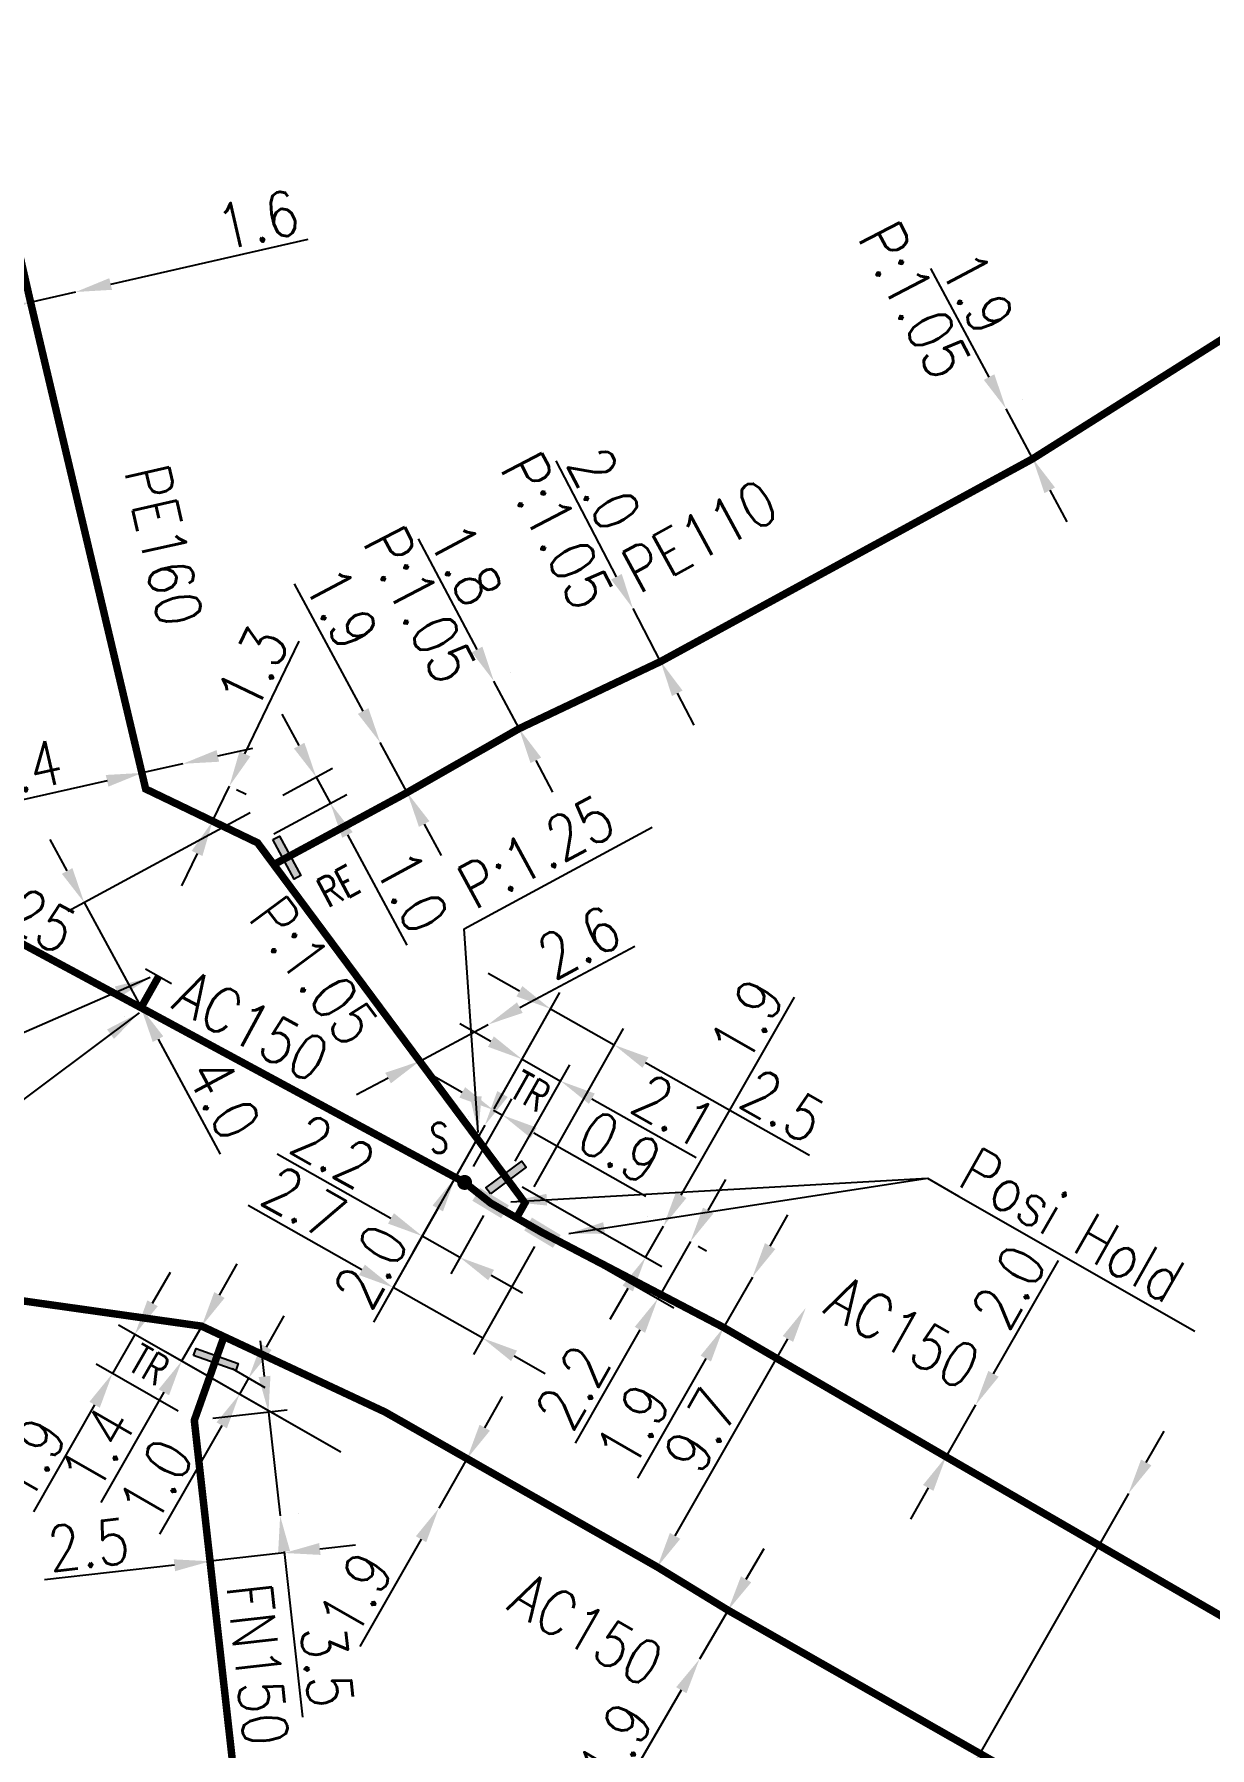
# Model space of a CAD drawing. Header units: millimetres. Extents: x 155997 to 157006, y 121209 to 122008.
# Drawn here: x 156439.3 to 156478.6, y 121737 to 121794.3 of the extents above; entities that cross this region are included whole.
import ezdxf
from ezdxf.enums import TextEntityAlignment as Align

# ---------------------------------------------------------------- set-up
doc = ezdxf.new("R2010")
doc.units = ezdxf.units.MM
for name, pattern in [('L_25_AP', [2000, 1000, 1000]), ('L_25_FN', [2000, 1000, 1000]), ('L_25_PE', [2000, 1000, 1000])]:
    doc.linetypes.add(name, pattern=pattern)
doc.layers.get('0').update_dxf_attribs({"linetype": 'CONTINUOUS'})
for name, color, linetype in [('L_150', 1, 'CONTINUOUS'), ('L_300', 7, 'CONTINUOUS'), ('L_340', 7, 'CONTINUOUS')]:
    doc.layers.add(name, color=color, linetype=linetype)
doc.styles.add('G_ROMANS', font='ROMANS.SHX', dxfattribs={"width": 0.75})
doc.styles.get("Standard").update_dxf_attribs({"font": 'romans.shx', "width": 0.85})
doc.dimstyles.get("Standard").update_dxf_attribs({"dimtxt": 1.5, "dimasz": 1.2, "dimexe": 0.625, "dimexo": 0.625, "dimgap": 0.25, "dimtad": 1, "dimdec": 1, "dimzin": 0, "dimdsep": 46, "dimtxsty": 'Standard', "dimcen": -0.5, "dimadec": 0, "dimazin": 0, "dimtfac": 1, "dimtdec": 1, "dimtmove": 0, "dimatfit": 3, "dimfxl": 0, "dimtolj": 1, "dimtzin": 0, "dimarcsym": 0})

# ---------------------------------------------------------------- blocks, each defined once
blk = doc.blocks.new('L_340_20')
at = {"linetype": 'Continuous'}
blk.add_hatch(color=0, dxfattribs=at).paths.add_polyline_path([(0.125, 0.75), (-0.125, 0.75), (-0.125, -0.75), (0.125, -0.75)])
at = {"color": 0, "linetype": 'Continuous'}
blk.add_lwpolyline([(-0.125, 0.75), (0.125, 0.75), (0.125, -0.75), (-0.125, -0.75)], close=True, dxfattribs=at)
at = {"color": 0, "linetype": 'Continuous', "width": 0.75}
for tag, height, flags, p in [('RE', 1, 8, (0, 1.867)), ('DEF_LEG', 1.2, 3, (0, -5)), ('DEF_COUP', 1.2, 3, (0, -7.5)), ('DEF_TYPE', 1.2, 3, (0, -10))]:
    blk.add_attdef(tag, text='', height=height, dxfattribs=dict(at, flags=flags)).set_placement(p, align=Align.MIDDLE)
blk = doc.blocks.new('L_340_07')
at = {"color": 0, "linetype": 'Continuous', "const_width": 0.25, "flags": 128}
blk.add_lwpolyline([(0, 0), (0.35, 0)], dxfattribs=at)
at = {"color": 0, "linetype": 'Continuous', "flags": 128}
blk.add_lwpolyline([(0.35, -0.5), (0.35, 0.5)], dxfattribs=at)
at = {"color": 0, "linetype": 'Continuous', "width": 0.75, "flags": 3}
for tag, p in [('DEF_LEG', (0.723, -3.465)), ('DEF_COUP', (0.723, -5.965)), ('DEF_TYPE', (0.723, -8.465))]:
    blk.add_attdef(tag, text='', height=1.2, dxfattribs=at).set_placement(p, align=Align.MIDDLE)
blk = doc.blocks.new('L_300_11')
at = {"color": 0, "linetype": 'Continuous', "const_width": 0.248, "flags": 128}
blk.add_lwpolyline([(-0.126, 0, 1), (0.126, 0, 1)], format="xyb", close=True, dxfattribs=at)
at = {"linetype": 'Continuous', "style": 'G_ROMANS', "width": 0.75}
blk.add_attdef('S', text='', height=1, dxfattribs=at).set_placement((0, 1.35), align=Align.MIDDLE_CENTER)
at = {"color": 0, "linetype": 'Continuous', "width": 0.75, "flags": 3}
for tag, p in [('DEF_LEG', (0, -5)), ('DEF_COUP', (0, -7.5)), ('DEF_TYPE', (0, -10))]:
    blk.add_attdef(tag, text='', height=1.2, dxfattribs=at).set_placement(p, align=Align.MIDDLE)
blk = doc.blocks.new('L_340_19')
at = {"linetype": 'Continuous'}
blk.add_hatch(color=0, dxfattribs=at).paths.add_polyline_path([(0.125, 0.75), (-0.125, 0.75), (-0.125, -0.75), (0.125, -0.75)])
at = {"color": 0, "linetype": 'Continuous'}
blk.add_lwpolyline([(-0.125, 0.75), (0.125, 0.75), (0.125, -0.75), (-0.125, -0.75)], close=True, dxfattribs=at)
at = {"color": 0, "linetype": 'Continuous', "width": 0.75}
for tag, height, flags, p in [('TR', 1, 8, (0, 1.981)), ('DEF_LEG', 1.2, 3, (0, -5)), ('DEF_COUP', 1.2, 3, (0, -7.5)), ('DEF_TYPE', 1.2, 3, (0, -10))]:
    blk.add_attdef(tag, text='', height=height, dxfattribs=dict(at, flags=flags)).set_placement(p, align=Align.MIDDLE)
blk = doc.blocks.new('L_340_02')
at = {"color": 0, "linetype": 'Continuous'}
blk.add_solid([(-0.75, 0.25), (0.75, 0.25), (-0.75, -0.25), (0.75, -0.25)], dxfattribs=at)
at = {"color": 0, "linetype": 'Continuous', "width": 0.75, "flags": 3}
for tag, p in [('DEF_LEG', (0, -4.75)), ('DEF_TYPE', (0, -6.75))]:
    blk.add_attdef(tag, text='', height=1.2, dxfattribs=at).set_placement(p, align=Align.MIDDLE)
blk = doc.blocks.new('*D566')
at = {"layer": 'L_150', "color": 0, "linetype": 'Continuous', "lineweight": -2, "ltscale": 0.5, "transparency": 16777216}
for p, q in [((156463.934, 121753.783), (156464.53, 121754.824)), ((156463.338, 121752.741), (156462.375, 121751.059)), ((156461.78, 121750.018), (156459.488, 121746.012))]:
    blk.add_line(p, q, dxfattribs=at)
at = {"layer": 'L_150', "color": 0, "linetype": 'Continuous', "ltscale": 0.5, "transparency": 16777216}
for points in [[(156463.76, 121753.882), (156464.107, 121753.683), (156463.338, 121752.741)], [(156461.606, 121750.117), (156461.953, 121749.919), (156462.375, 121751.059)]]:
    blk.add_solid(points, dxfattribs=at)
at = {"layer": 'L_150', "color": 0, "linetype": 'Continuous', "ltscale": 0.5, "transparency": 16777216, "insert": (156459.347, 121747.78), "char_height": 1.5, "attachment_point": 5, "rotation": 60.22385}
blk.add_mtext('\\A1;1.9', dxfattribs=at)
blk = doc.blocks.new('*D567')
at = {"layer": 'L_150', "color": 0, "linetype": 'Continuous', "lineweight": -2, "ltscale": 0.5, "transparency": 16777216}
for p, q in [((156471.41, 121749.508), (156473.581, 121753.302)), ((156469.821, 121746.73), (156470.814, 121748.466)), ((156469.225, 121745.689), (156468.629, 121744.647))]:
    blk.add_line(p, q, dxfattribs=at)
at = {"layer": 'L_150', "color": 0, "linetype": 'Continuous', "ltscale": 0.5, "transparency": 16777216}
for points in [[(156471.237, 121749.607), (156471.584, 121749.409), (156470.814, 121748.466)], [(156469.052, 121745.788), (156469.399, 121745.59), (156469.821, 121746.73)]]:
    blk.add_solid(points, dxfattribs=at)
at = {"layer": 'L_150', "color": 0, "linetype": 'Continuous', "ltscale": 0.5, "transparency": 16777216, "insert": (156471.925, 121752.423), "char_height": 1.5, "attachment_point": 5, "rotation": 60.22527}
blk.add_mtext('\\A1;2.0', dxfattribs=at)
blk = doc.blocks.new('*D461')
at = {"layer": 'L_150', "color": 0, "linetype": 'Continuous', "lineweight": -2, "ltscale": 0.5, "transparency": 16777216}
for p, q in [((156454.379, 121747.705), (156454.975, 121748.747)), ((156451.587, 121747.918), (156454.327, 121746.353)), ((156453.784, 121746.663), (156452.842, 121745.013)), ((156452.246, 121743.971), (156450.198, 121740.386))]:
    blk.add_line(p, q, dxfattribs=at)
at = {"layer": 'L_150', "color": 0, "linetype": 'Continuous', "ltscale": 0.5, "transparency": 16777216}
for points in [[(156454.206, 121747.804), (156454.553, 121747.605), (156453.784, 121746.663)], [(156452.073, 121744.07), (156452.42, 121743.872), (156452.842, 121745.013)]]:
    blk.add_solid(points, dxfattribs=at)
at = {"layer": 'L_150', "color": 0, "linetype": 'Continuous', "ltscale": 0.5, "transparency": 16777216, "insert": (156450.056, 121742.154), "char_height": 1.5, "attachment_point": 5, "rotation": 60.25995}
blk.add_mtext('\\A1;1.9', dxfattribs=at)
blk = doc.blocks.new('*D462')
at = {"layer": 'L_150', "color": 0, "linetype": 'Continuous', "lineweight": -2, "ltscale": 0.5, "transparency": 16777216}
for p, q in [((156463.129, 121742.63), (156463.734, 121743.666)), ((156462.524, 121741.594), (156461.565, 121739.953)), ((156460.96, 121738.917), (156458.877, 121735.352))]:
    blk.add_line(p, q, dxfattribs=at)
at = {"layer": 'L_150', "color": 0, "linetype": 'Continuous', "ltscale": 0.5, "transparency": 16777216}
for points in [[(156462.956, 121742.73), (156463.302, 121742.529), (156462.524, 121741.594)], [(156460.787, 121739.018), (156461.132, 121738.816), (156461.565, 121739.953)]]:
    blk.add_solid(points, dxfattribs=at)
at = {"layer": 'L_150', "color": 0, "linetype": 'Continuous', "ltscale": 0.5, "transparency": 16777216, "insert": (156458.752, 121737.121), "char_height": 1.5, "attachment_point": 5, "rotation": 59.70086}
blk.add_mtext('\\A1;1.9', dxfattribs=at)
blk = doc.blocks.new('*D475')
at = {"layer": 'L_150', "color": 0, "linetype": 'Continuous', "lineweight": -2, "ltscale": 0.5, "transparency": 16777216}
blk.add_line((156460.752, 121744.083), (156464.529, 121750.675), dxfattribs=at)
at = {"layer": 'L_150', "color": 0, "linetype": 'Continuous', "ltscale": 0.5, "transparency": 16777216}
for points in [[(156464.356, 121750.774), (156464.703, 121750.576), (156465.126, 121751.716)], [(156460.578, 121744.183), (156460.925, 121743.984), (156460.155, 121743.042)]]:
    blk.add_solid(points, dxfattribs=at)
at = {"layer": 'L_150', "color": 0, "linetype": 'Continuous', "ltscale": 0.5, "transparency": 16777216, "insert": (156461.624, 121747.617), "char_height": 1.5, "attachment_point": 5, "rotation": 60.18254}
blk.add_mtext('\\A1;9.7', dxfattribs=at)
blk = doc.blocks.new('*D476')
at = {"layer": 'L_150', "color": 0, "linetype": 'Continuous', "lineweight": -2, "ltscale": 0.5, "transparency": 16777216}
for p, q in [((156476.524, 121746.541), (156477.12, 121747.583)), ((156475.928, 121745.5), (156470.951, 121736.8)), ((156470.355, 121735.758), (156468.184, 121731.964))]:
    blk.add_line(p, q, dxfattribs=at)
at = {"layer": 'L_150', "color": 0, "linetype": 'Continuous', "ltscale": 0.5, "transparency": 16777216}
for points in [[(156476.351, 121746.641), (156476.698, 121746.442), (156475.928, 121745.5)], [(156470.181, 121735.858), (156470.529, 121735.659), (156470.951, 121736.8)]]:
    blk.add_solid(points, dxfattribs=at)
at = {"layer": 'L_150', "color": 0, "linetype": 'Continuous', "ltscale": 0.5, "transparency": 16777216, "insert": (156468.104, 121733.837), "char_height": 1.5, "attachment_point": 5, "rotation": 60.22527}
blk.add_mtext('\\A1;9.7', dxfattribs=at)
blk = doc.blocks.new('*D446')
at = {"layer": 'L_150', "color": 0, "linetype": 'Continuous', "lineweight": -2, "ltscale": 0.5, "transparency": 16777216}
for p, q in [((156445.115, 121743.85), (156445.253, 121742.612)), ((156447.668, 121743.511), (156445.184, 121743.233)), ((156448.861, 121743.645), (156450.053, 121743.778)), ((156443.991, 121743.099), (156439.647, 121742.613))]:
    blk.add_line(p, q, dxfattribs=at)
at = {"layer": 'L_150', "color": 0, "linetype": 'Continuous', "ltscale": 0.5, "transparency": 16777216}
for points in [[(156448.838, 121743.843), (156448.883, 121743.446), (156447.668, 121743.511)], [(156443.969, 121743.298), (156444.013, 121742.901), (156445.184, 121743.233)]]:
    blk.add_solid(points, dxfattribs=at)
at = {"layer": 'L_150', "color": 0, "linetype": 'Continuous', "ltscale": 0.5, "transparency": 16777216, "insert": (156441.111, 121743.783), "char_height": 1.5, "attachment_point": 5, "rotation": 6.38669}
blk.add_mtext('\\A1;2.5', dxfattribs=at)
blk = doc.blocks.new('*D447')
at = {"layer": 'L_150', "color": 0, "linetype": 'Continuous', "lineweight": -2, "ltscale": 0.5, "transparency": 16777216}
for p, q in [((156443.26, 121751.869), (156443.855, 121752.911)), ((156442.665, 121750.827), (156441.915, 121749.515)), ((156449.559, 121746.888), (156442.122, 121751.137)), ((156444.113, 121748.259), (156441.372, 121749.825)), ((156441.32, 121748.473), (156439.272, 121744.888))]:
    blk.add_line(p, q, dxfattribs=at)
at = {"layer": 'L_150', "color": 0, "linetype": 'Continuous', "ltscale": 0.5, "transparency": 16777216}
for points in [[(156443.086, 121751.968), (156443.434, 121751.77), (156442.665, 121750.827)], [(156441.146, 121748.572), (156441.493, 121748.374), (156441.915, 121749.515)]]:
    blk.add_solid(points, dxfattribs=at)
at = {"layer": 'L_150', "color": 0, "linetype": 'Continuous', "ltscale": 0.5, "transparency": 16777216, "insert": (156439.13, 121746.656), "char_height": 1.5, "attachment_point": 5, "rotation": 60.25995}
blk.add_mtext('\\A1;1.9', dxfattribs=at)
blk = doc.blocks.new('*D450')
at = {"layer": 'L_150', "color": 0, "linetype": 'Continuous', "lineweight": -2, "ltscale": 0.5, "transparency": 16777216}
for p, q in [((156445.498, 121752.145), (156446.093, 121753.187)), ((156444.903, 121751.103), (156444.233, 121749.931)), ((156449.559, 121746.888), (156443.69, 121750.241)), ((156443.638, 121748.889), (156441.529, 121745.199))]:
    blk.add_line(p, q, dxfattribs=at)
at = {"layer": 'L_150', "color": 0, "linetype": 'Continuous', "ltscale": 0.5, "transparency": 16777216}
for points in [[(156445.324, 121752.244), (156445.672, 121752.046), (156444.903, 121751.103)], [(156443.464, 121748.988), (156443.811, 121748.79), (156444.233, 121749.931)]]:
    blk.add_solid(points, dxfattribs=at)
at = {"layer": 'L_150', "color": 0, "linetype": 'Continuous', "ltscale": 0.5, "transparency": 16777216, "insert": (156441.418, 121747.019), "char_height": 1.5, "attachment_point": 5, "rotation": 60.25995}
blk.add_mtext('\\A1;1.4', dxfattribs=at)
blk = doc.blocks.new('*D451')
at = {"layer": 'L_150', "color": 0, "linetype": 'Continuous', "lineweight": -2, "ltscale": 0.5, "transparency": 16777216}
for p, q in [((156447.007, 121749.42), (156446.873, 121750.612)), ((156445.277, 121748.019), (156447.761, 121748.297)), ((156447.14, 121748.227), (156447.53, 121744.749)), ((156448.151, 121744.818), (156448.151, 121744.818)), ((156447.663, 121743.556), (156448.283, 121738.018))]:
    blk.add_line(p, q, dxfattribs=at)
at = {"layer": 'L_150', "color": 0, "linetype": 'Continuous', "ltscale": 0.5, "transparency": 16777216}
for points in [[(156447.206, 121749.442), (156446.808, 121749.397), (156447.14, 121748.227)], [(156447.862, 121743.578), (156447.464, 121743.534), (156447.53, 121744.749)]]:
    blk.add_solid(points, dxfattribs=at)
at = {"layer": 'L_150', "color": 0, "linetype": 'Continuous', "ltscale": 0.5, "transparency": 16777216, "insert": (156449.1, 121739.705), "char_height": 1.5, "attachment_point": 5, "rotation": 276.38669}
blk.add_mtext('\\A1;3.5', dxfattribs=at)
blk = doc.blocks.new('*D520')
at = {"layer": 'L_150', "color": 0, "linetype": 'Continuous', "lineweight": -2, "transparency": 16777216}
for p, q in [((156441.857, 121785.984), (156448.465, 121787.489)), ((156439.175, 121785.373), (156440.687, 121785.717)), ((156438.005, 121785.106), (156436.835, 121784.839))]:
    blk.add_line(p, q, dxfattribs=at)
at = {"layer": 'L_150', "color": 0, "linetype": 'Continuous', "transparency": 16777216}
for points in [[(156441.812, 121786.179), (156441.901, 121785.789), (156440.687, 121785.717)], [(156437.961, 121785.301), (156438.05, 121784.911), (156439.175, 121785.373)]]:
    blk.add_solid(points, dxfattribs=at)
at = {"layer": 'L_150', "color": 0, "linetype": 'Continuous', "transparency": 16777216, "insert": (156446.786, 121788.132), "char_height": 1.5, "attachment_point": 5, "rotation": 12.8355}
blk.add_mtext('\\A1;1.6', dxfattribs=at)
blk = doc.blocks.new('*D521')
at = {"layer": 'L_150', "color": 0, "linetype": 'Continuous', "lineweight": -2, "ltscale": 0.5, "transparency": 16777216}
for p, q in [((156445.444, 121770.189), (156446.615, 121770.452)), ((156442.891, 121769.692), (156442.77, 121770.229)), ((156444.273, 121769.926), (156442.907, 121769.619)), ((156441.737, 121769.356), (156437.59, 121768.424))]:
    blk.add_line(p, q, dxfattribs=at)
at = {"layer": 'L_150', "color": 0, "linetype": 'Continuous', "ltscale": 0.5, "transparency": 16777216}
for points in [[(156445.4, 121770.384), (156445.488, 121769.994), (156444.273, 121769.926)], [(156441.693, 121769.551), (156441.781, 121769.161), (156442.907, 121769.619)]]:
    blk.add_solid(points, dxfattribs=at)
at = {"layer": 'L_150', "color": 0, "linetype": 'Continuous', "ltscale": 0.5, "transparency": 16777216, "insert": (156438.859, 121769.734), "char_height": 1.5, "attachment_point": 5, "rotation": 12.66502}
blk.add_mtext('\\A1;1.4', dxfattribs=at)
blk = doc.blocks.new('*D522')
at = {"layer": 'L_150', "color": 0, "linetype": 'Continuous', "lineweight": -2, "ltscale": 0.5, "transparency": 16777216}
for p, q in [((156446.351, 121770.258), (156448.167, 121774.034)), ((156445.268, 121768.005), (156445.831, 121769.177)), ((156446.07, 121769.062), (156446.395, 121768.906)), ((156446.211, 121767.552), (156444.705, 121768.276)), ((156444.748, 121766.924), (156444.228, 121765.842))]:
    blk.add_line(p, q, dxfattribs=at)
at = {"layer": 'L_150', "color": 0, "linetype": 'Continuous', "ltscale": 0.5, "transparency": 16777216}
for points in [[(156446.171, 121770.345), (156446.532, 121770.171), (156445.831, 121769.177)], [(156444.568, 121767.01), (156444.928, 121766.837), (156445.268, 121768.005)]]:
    blk.add_solid(points, dxfattribs=at)
at = {"layer": 'L_150', "color": 0, "linetype": 'Continuous', "ltscale": 0.5, "transparency": 16777216, "insert": (156446.618, 121773.12), "char_height": 1.5, "attachment_point": 5, "rotation": 64.31903}
blk.add_mtext('\\A1;1.3', dxfattribs=at)
blk = doc.blocks.new('*D523')
at = {"layer": 'L_150', "color": 0, "linetype": 'Continuous', "lineweight": -2, "ltscale": 0.5, "transparency": 16777216}
for p, q in [((156454.124, 121773.753), (156452.164, 121777.455)), ((156455.528, 121771.101), (156454.686, 121772.692)), ((156455.238, 121772.985), (156455.238, 121772.985)), ((156456.081, 121771.394), (156456.081, 121771.394)), ((156456.09, 121770.041), (156456.652, 121768.981))]:
    blk.add_line(p, q, dxfattribs=at)
at = {"layer": 'L_150', "color": 0, "linetype": 'Continuous', "ltscale": 0.5, "transparency": 16777216}
for points in [[(156454.301, 121773.846), (156453.948, 121773.659), (156454.686, 121772.692)], [(156456.267, 121770.135), (156455.913, 121769.947), (156455.528, 121771.101)]]:
    blk.add_solid(points, dxfattribs=at)
at = {"layer": 'L_150', "color": 0, "linetype": 'Continuous', "ltscale": 0.5, "transparency": 16777216, "insert": (156453.747, 121776.602), "char_height": 1.5, "attachment_point": 5, "rotation": 297.90531}
blk.add_mtext('\\A1;1.8', dxfattribs=at)
blk = doc.blocks.new('*D524')
at = {"layer": 'L_150', "color": 0, "linetype": 'Continuous', "lineweight": -2, "ltscale": 0.5, "transparency": 16777216}
for p, q in [((156450.309, 121771.692), (156448.009, 121775.949)), ((156451.783, 121768.964), (156450.88, 121770.636)), ((156452.353, 121767.908), (156452.924, 121766.853))]:
    blk.add_line(p, q, dxfattribs=at)
at = {"layer": 'L_150', "color": 0, "linetype": 'Continuous', "ltscale": 0.5, "transparency": 16777216}
for points in [[(156450.485, 121771.787), (156450.133, 121771.596), (156450.88, 121770.636)], [(156452.529, 121768.003), (156452.177, 121767.813), (156451.783, 121768.964)]]:
    blk.add_solid(points, dxfattribs=at)
at = {"layer": 'L_150', "color": 0, "linetype": 'Continuous', "ltscale": 0.5, "transparency": 16777216, "insert": (156449.585, 121775.136), "char_height": 1.5, "attachment_point": 5, "rotation": 298.3822}
blk.add_mtext('\\A1;1.9', dxfattribs=at)
blk = doc.blocks.new('*D525')
at = {"layer": 'L_150', "color": 0, "linetype": 'Continuous', "lineweight": -2, "ltscale": 0.5, "transparency": 16777216}
for p, q in [((156458.788, 121776.186), (156456.766, 121780.062)), ((156460.268, 121773.349), (156459.343, 121775.122)), ((156460.823, 121772.285), (156461.378, 121771.221))]:
    blk.add_line(p, q, dxfattribs=at)
at = {"layer": 'L_150', "color": 0, "linetype": 'Continuous', "ltscale": 0.5, "transparency": 16777216}
for points in [[(156458.965, 121776.278), (156458.611, 121776.093), (156459.343, 121775.122)], [(156461.001, 121772.377), (156460.646, 121772.192), (156460.268, 121773.349)]]:
    blk.add_solid(points, dxfattribs=at)
at = {"layer": 'L_150', "color": 0, "linetype": 'Continuous', "ltscale": 0.5, "transparency": 16777216, "insert": (156458.386, 121779.118), "char_height": 1.5, "attachment_point": 5, "rotation": 297.55266}
blk.add_mtext('\\A1;2.0', dxfattribs=at)
blk = doc.blocks.new('*D526')
at = {"layer": 'L_150', "color": 0, "linetype": 'Continuous', "lineweight": -2, "ltscale": 0.5, "transparency": 16777216}
for p, q in [((156471.262, 121782.869), (156469.312, 121786.508)), ((156472.726, 121780.137), (156471.829, 121781.811)), ((156472.38, 121782.106), (156472.38, 121782.106)), ((156473.277, 121780.432), (156473.277, 121780.432)), ((156473.293, 121779.079), (156473.86, 121778.021))]:
    blk.add_line(p, q, dxfattribs=at)
at = {"layer": 'L_150', "color": 0, "linetype": 'Continuous', "ltscale": 0.5, "transparency": 16777216}
for points in [[(156471.439, 121782.963), (156471.086, 121782.775), (156471.829, 121781.811)], [(156473.469, 121779.173), (156473.117, 121778.984), (156472.726, 121780.137)]]:
    blk.add_solid(points, dxfattribs=at)
at = {"layer": 'L_150', "color": 0, "linetype": 'Continuous', "ltscale": 0.5, "transparency": 16777216, "insert": (156470.885, 121785.69), "char_height": 1.5, "attachment_point": 5, "rotation": 298.18192}
blk.add_mtext('\\A1;1.9', dxfattribs=at)
blk = doc.blocks.new('*D527')
at = {"layer": 'L_150', "color": 0, "linetype": 'Continuous', "lineweight": -2, "ltscale": 0.5, "transparency": 16777216}
for p, q in [((156448.167, 121770.534), (156447.597, 121771.59)), ((156447.623, 121768.876), (156449.287, 121769.775)), ((156448.738, 121769.478), (156449.213, 121768.599)), ((156447.324, 121767.578), (156449.763, 121768.896)), ((156449.783, 121767.543), (156451.775, 121763.857))]:
    blk.add_line(p, q, dxfattribs=at)
at = {"layer": 'L_150', "color": 0, "linetype": 'Continuous', "ltscale": 0.5, "transparency": 16777216}
for points in [[(156448.343, 121770.629), (156447.991, 121770.439), (156448.738, 121769.478)], [(156449.959, 121767.638), (156449.607, 121767.448), (156449.213, 121768.599)]]:
    blk.add_solid(points, dxfattribs=at)
at = {"layer": 'L_150', "color": 0, "linetype": 'Continuous', "ltscale": 0.5, "transparency": 16777216, "insert": (156451.944, 121765.647), "char_height": 1.5, "attachment_point": 5, "rotation": 298.3822}
blk.add_mtext('\\A1;1.0', dxfattribs=at)
blk = doc.blocks.new('*D528')
at = {"layer": 'L_150', "color": 0, "linetype": 'Continuous', "lineweight": -2, "ltscale": 0.5, "transparency": 16777216}
for p, q in [((156455.553, 121761.763), (156459.408, 121763.824)), ((156452.201, 121759.972), (156454.495, 121761.198)), ((156451.143, 121759.407), (156450.085, 121758.841))]:
    blk.add_line(p, q, dxfattribs=at)
at = {"layer": 'L_150', "color": 0, "linetype": 'Continuous', "ltscale": 0.5, "transparency": 16777216}
for points in [[(156455.459, 121761.94), (156455.647, 121761.587), (156454.495, 121761.198)], [(156451.049, 121759.583), (156451.237, 121759.23), (156452.201, 121759.972)]]:
    blk.add_solid(points, dxfattribs=at)
at = {"layer": 'L_150', "color": 0, "linetype": 'Continuous', "ltscale": 0.5, "transparency": 16777216, "insert": (156457.538, 121763.958), "char_height": 1.5, "attachment_point": 5, "rotation": 28.12223}
blk.add_mtext('\\A1;2.6', dxfattribs=at)
blk = doc.blocks.new('*D529')
at = {"layer": 'L_150', "color": 0, "linetype": 'Continuous', "lineweight": -2, "ltscale": 0.5, "transparency": 16777216}
for p, q in [((156446.524, 121768.282), (156440.421, 121764.985)), ((156440.4, 121766.338), (156439.83, 121767.393)), ((156440.97, 121765.282), (156442.872, 121761.763)), ((156442.322, 121761.465), (156442.322, 121761.465)), ((156443.442, 121760.707), (156445.52, 121756.861))]:
    blk.add_line(p, q, dxfattribs=at)
at = {"layer": 'L_150', "color": 0, "linetype": 'Continuous', "ltscale": 0.5, "transparency": 16777216}
for points in [[(156440.576, 121766.433), (156440.224, 121766.242), (156440.97, 121765.282)], [(156443.618, 121760.802), (156443.266, 121760.612), (156442.872, 121761.763)]]:
    blk.add_solid(points, dxfattribs=at)
at = {"layer": 'L_150', "color": 0, "linetype": 'Continuous', "ltscale": 0.5, "transparency": 16777216, "insert": (156445.646, 121758.731), "char_height": 1.5, "attachment_point": 5, "rotation": 298.3822}
blk.add_mtext('\\A1;4.0', dxfattribs=at)
blk = doc.blocks.new('*D530')
at = {"layer": 'L_300', "color": 0, "linetype": 'Continuous', "lineweight": -2, "transparency": 16777216}
for p, q in [((156454.973, 121758.872), (156455.563, 121759.917)), ((156454.382, 121757.828), (156453.398, 121756.086)), ((156453.838, 121758.135), (156453.838, 121758.135)), ((156453.161, 121756.22), (156452.854, 121756.394)), ((156452.807, 121755.042), (156450.656, 121751.237))]:
    blk.add_line(p, q, dxfattribs=at)
at = {"layer": 'L_300', "color": 0, "linetype": 'Continuous', "transparency": 16777216}
for points in [[(156454.799, 121758.971), (156455.147, 121758.774), (156454.382, 121757.828)], [(156452.633, 121755.14), (156452.981, 121754.943), (156453.398, 121756.086)]]:
    blk.add_solid(points, dxfattribs=at)
at = {"layer": 'L_300', "color": 0, "linetype": 'Continuous', "transparency": 16777216, "insert": (156450.566, 121753.109), "char_height": 1.5, "attachment_point": 5, "rotation": 60.51666}
blk.add_mtext('\\A1;2.0', dxfattribs=at)
blk = doc.blocks.new('*D531')
at = {"layer": 'L_300', "color": 0, "linetype": 'Continuous', "lineweight": -2, "transparency": 16777216}
for p, q in [((156453.626, 121758.928), (156452.581, 121759.518)), ((156454.69, 121758.372), (156454.978, 121758.881)), ((156454.006, 121756.45), (156455.283, 121758.709)), ((156454.67, 121758.337), (156454.975, 121758.165)), ((156456.02, 121757.574), (156459.772, 121755.453))]:
    blk.add_line(p, q, dxfattribs=at)
at = {"layer": 'L_300', "color": 0, "linetype": 'Continuous', "transparency": 16777216}
for points in [[(156453.724, 121759.102), (156453.527, 121758.754), (156454.67, 121758.337)], [(156456.118, 121757.748), (156455.921, 121757.4), (156454.975, 121758.165)]]:
    blk.add_solid(points, dxfattribs=at)
at = {"layer": 'L_300', "color": 0, "linetype": 'Continuous', "transparency": 16777216, "insert": (156458.91, 121757.089), "char_height": 1.5, "attachment_point": 5, "rotation": 330.51666}
blk.add_mtext('\\A1;0.9', dxfattribs=at)
blk = doc.blocks.new('*D532')
at = {"layer": 'L_150', "color": 0, "linetype": 'Continuous', "lineweight": -2, "ltscale": 0.5, "transparency": 16777216}
for p, q in [((156455.539, 121762.312), (156454.494, 121762.902)), ((156454.69, 121758.372), (156456.891, 121762.265)), ((156456.584, 121761.721), (156458.716, 121760.515)), ((156456.033, 121755.77), (156459.024, 121761.06)), ((156459.761, 121759.925), (156465.247, 121756.823))]:
    blk.add_line(p, q, dxfattribs=at)
at = {"layer": 'L_150', "color": 0, "linetype": 'Continuous', "ltscale": 0.5, "transparency": 16777216}
for points in [[(156455.637, 121762.486), (156455.441, 121762.138), (156456.584, 121761.721)], [(156459.859, 121760.099), (156459.662, 121759.751), (156458.716, 121760.515)]]:
    blk.add_solid(points, dxfattribs=at)
at = {"layer": 'L_150', "color": 0, "linetype": 'Continuous', "ltscale": 0.5, "transparency": 16777216, "insert": (156464.358, 121758.474), "char_height": 1.5, "attachment_point": 5, "rotation": 330.51666}
blk.add_mtext('\\A1;2.5', dxfattribs=at)
blk = doc.blocks.new('*D533')
at = {"layer": 'L_340', "color": 0, "linetype": 'Continuous', "lineweight": -2, "transparency": 16777216}
for p, q in [((156454.586, 121760.627), (156453.542, 121761.217)), ((156454.69, 121758.372), (156455.938, 121760.58)), ((156455.631, 121760.036), (156456.92, 121759.307)), ((156455.402, 121756.621), (156457.228, 121759.851)), ((156457.965, 121758.716), (156461.453, 121756.744))]:
    blk.add_line(p, q, dxfattribs=at)
at = {"layer": 'L_340', "color": 0, "linetype": 'Continuous', "transparency": 16777216}
for points in [[(156454.685, 121760.801), (156454.488, 121760.453), (156455.631, 121760.036)], [(156458.063, 121758.89), (156457.867, 121758.542), (156456.92, 121759.307)]]:
    blk.add_solid(points, dxfattribs=at)
at = {"layer": 'L_340', "color": 0, "linetype": 'Continuous', "transparency": 16777216, "insert": (156460.724, 121758.305), "char_height": 1.5, "attachment_point": 5, "rotation": 330.51666}
blk.add_mtext('\\A1;2.1', dxfattribs=at)
blk = doc.blocks.new('*D534')
at = {"layer": 'L_150', "color": 0, "linetype": 'Continuous', "lineweight": -2, "ltscale": 0.5, "transparency": 16777216}
for p, q in [((156461.859, 121754.972), (156462.455, 121756.014)), ((156455.985, 121754.416), (156460.713, 121751.711)), ((156461.263, 121753.931), (156460.171, 121752.021)), ((156461.529, 121753.779), (156461.806, 121753.62)), ((156459.575, 121750.98), (156457.404, 121747.185))]:
    blk.add_line(p, q, dxfattribs=at)
at = {"layer": 'L_150', "color": 0, "linetype": 'Continuous', "ltscale": 0.5, "transparency": 16777216}
for points in [[(156461.686, 121755.072), (156462.033, 121754.873), (156461.263, 121753.931)], [(156459.401, 121751.079), (156459.748, 121750.88), (156460.171, 121752.021)]]:
    blk.add_solid(points, dxfattribs=at)
at = {"layer": 'L_150', "color": 0, "linetype": 'Continuous', "ltscale": 0.5, "transparency": 16777216, "insert": (156457.323, 121749.058), "char_height": 1.5, "attachment_point": 5, "rotation": 60.22385}
blk.add_mtext('\\A1;2.2', dxfattribs=at)
blk = doc.blocks.new('*D535')
at = {"layer": 'L_340', "color": 0, "linetype": 'Continuous', "lineweight": -2, "transparency": 16777216}
for p, q in [((156454.074, 121757.283), (156451.004, 121751.853)), ((156450.267, 121752.988), (156446.462, 121755.139)), ((156456.05, 121753.768), (156454.007, 121750.155)), ((156454.315, 121750.699), (156451.312, 121752.397)), ((156455.36, 121750.109), (156456.404, 121749.518))]:
    blk.add_line(p, q, dxfattribs=at)
at = {"layer": 'L_340', "color": 0, "linetype": 'Continuous', "transparency": 16777216}
for points in [[(156450.366, 121753.162), (156450.169, 121752.814), (156451.312, 121752.397)], [(156455.458, 121750.283), (156455.261, 121749.934), (156454.315, 121750.699)]]:
    blk.add_solid(points, dxfattribs=at)
at = {"layer": 'L_340', "color": 0, "linetype": 'Continuous', "transparency": 16777216, "insert": (156448.334, 121755.229), "char_height": 1.5, "attachment_point": 5, "rotation": 330.51666}
blk.add_mtext('\\A1;2.7', dxfattribs=at)
blk = doc.blocks.new('*D536')
at = {"layer": 'L_340', "color": 0, "linetype": 'Continuous', "lineweight": -2, "transparency": 16777216}
for p, q in [((156454.074, 121757.283), (156451.977, 121753.574)), ((156451.24, 121754.709), (156447.435, 121756.86)), ((156454.339, 121754.801), (156453.241, 121752.859)), ((156453.549, 121753.403), (156452.285, 121754.118)), ((156454.594, 121752.813), (156455.638, 121752.222))]:
    blk.add_line(p, q, dxfattribs=at)
at = {"layer": 'L_340', "color": 0, "linetype": 'Continuous', "transparency": 16777216}
for points in [[(156451.339, 121754.883), (156451.142, 121754.535), (156452.285, 121754.118)], [(156454.692, 121752.987), (156454.495, 121752.639), (156453.549, 121753.403)]]:
    blk.add_solid(points, dxfattribs=at)
at = {"layer": 'L_340', "color": 0, "linetype": 'Continuous', "transparency": 16777216, "insert": (156449.307, 121756.95), "char_height": 1.5, "attachment_point": 5, "rotation": 330.51666}
blk.add_mtext('\\A1;2.2', dxfattribs=at)
blk = doc.blocks.new('*D537')
at = {"layer": 'L_340', "color": 0, "linetype": 'Continuous', "lineweight": -2, "transparency": 16777216}
for p, q in [((156460.955, 121755.49), (156464.747, 121762.116)), ((156455.637, 121755.767), (156460.305, 121753.095)), ((156459.763, 121753.406), (156460.359, 121754.448)), ((156459.817, 121754.758), (156459.817, 121754.758)), ((156459.167, 121752.364), (156458.571, 121751.323))]:
    blk.add_line(p, q, dxfattribs=at)
at = {"layer": 'L_340', "color": 0, "linetype": 'Continuous', "transparency": 16777216}
for points in [[(156460.782, 121755.589), (156461.129, 121755.39), (156460.359, 121754.448)], [(156458.993, 121752.463), (156459.341, 121752.265), (156459.763, 121753.406)]]:
    blk.add_solid(points, dxfattribs=at)
at = {"layer": 'L_340', "color": 0, "linetype": 'Continuous', "transparency": 16777216, "insert": (156463.151, 121761.342), "char_height": 1.5, "attachment_point": 5, "rotation": 60.22385}
blk.add_mtext('\\A1;1.9', dxfattribs=at)
blk = doc.blocks.new('*D847')
at = {"layer": 'L_340', "color": 0, "linetype": 'Continuous', "lineweight": -2, "transparency": 16777216}
for p, q in [((156447.071, 121750.405), (156447.667, 121751.447)), ((156445.922, 121749.68), (156447.019, 121749.053)), ((156449.559, 121746.888), (156445.626, 121749.135)), ((156446.476, 121749.363), (156446.169, 121748.825)), ((156445.573, 121747.783), (156443.495, 121744.146))]:
    blk.add_line(p, q, dxfattribs=at)
at = {"layer": 'L_340', "color": 0, "linetype": 'Continuous', "transparency": 16777216}
for points in [[(156446.898, 121750.504), (156447.245, 121750.306), (156446.476, 121749.363)], [(156445.4, 121747.883), (156445.747, 121747.684), (156446.169, 121748.825)]]:
    blk.add_solid(points, dxfattribs=at)
at = {"layer": 'L_340', "color": 0, "linetype": 'Continuous', "transparency": 16777216, "insert": (156443.368, 121745.94), "char_height": 1.5, "attachment_point": 5, "rotation": 60.25995}
blk.add_mtext('\\A1;1.0', dxfattribs=at)

msp = doc.modelspace()

# ---------------------------------------------------------------- linework, layer by layer
at = {"layer": 'L_150', "linetype": 'L_25_AP', "ltscale": 0.5, "const_width": 0.25, "flags": 128}
for points in [[(156566.843, 121681.803), (156570.858, 121688.586), (156571.06, 121688.931), (156560.551, 121694.92), (156545.99, 121703.35), (156535.157, 121709.375), (156525.879, 121714.71), (156510.211, 121723.567), (156490.432, 121734.927), (156480.338, 121740.647), (156469.821, 121746.73), (156462.375, 121751.059), (156462.375, 121751.059), (156462.375, 121751.059), (156456.311, 121754.23), (156455.443, 121754.727), (156454.577, 121755.222), (156453.705, 121755.913), (156442.872, 121761.763), (156434.464, 121766.284), (156428.253, 121769.623), (156421.854, 121773.235), (156412.783, 121777.926), (156395.629, 121786.839), (156385.134, 121792.278), (156344.093, 121813.53), (156323.923, 121824.068), (156312.53, 121829.937), (156297.624, 121837.647), (156288.195, 121842.551), (156278.234, 121847.719), (156266.176, 121853.899), (156256.415, 121858.938), (156247.369, 121863.573), (156235.62, 121869.702), (156235.62, 121869.702), (156224.323, 121875.502), (156216.225, 121879.598), (156196.18, 121890.091), (156184.352, 121896.183), (156169.769, 121903.755), (156160.545, 121908.516), (156151.958, 121912.97), (156143.354, 121917.413), (156133.813, 121922.399), (156123.789, 121927.545), (156114.605, 121932.243), (156104.637, 121937.462), (156094.804, 121942.616), (156081.413, 121949.635), (156080.866, 121949.922), (156080.457, 121950.136)], [(156442.872, 121761.763), (156443.288, 121762.498)], [(156455.094, 121756.077), (156455.726, 121755.226), (156455.443, 121754.727)], [(156416.129, 121754.432), (156416.624, 121754.363), (156417.076, 121754.299), (156417.775, 121754.98), (156422.171, 121754.341), (156431.789, 121752.956), (156436.764, 121752.253), (156444.903, 121751.103), (156444.903, 121751.103), (156445.65, 121750.753), (156451.044, 121748.228), (156460.155, 121743.042), (156462.524, 121741.594), (156470.951, 121736.8), (156477.606, 121733.015), (156491.696, 121724.958), (156493.366, 121724.002), (156510.063, 121714.285), (156524.651, 121705.895), (156528.037, 121703.947), (156536.241, 121699.136), (156538.939, 121697.577), (156547.633, 121692.549), (156563.977, 121683.406), (156566.843, 121681.803), (156576.274, 121676.527), (156598.401, 121663.761), (156601.374, 121662.048), (156608.809, 121657.754), (156624.389, 121648.761), (156649.085, 121634.832), (156651.044, 121633.727), (156653.882, 121632.129), (156653.882, 121632.129), (156653.882, 121632.129), (156653.882, 121632.129), (156664.074, 121625.548), (156670.52, 121622.878)], [(156445.379, 121749.99), (156445.65, 121750.753)]]:
    msp.add_lwpolyline(points, dxfattribs=at)
at = {"layer": 'L_150', "linetype": 'L_25_PE', "ltscale": 0.5, "const_width": 0.25}
for points in [[(156447.316, 121766.551), (156447.316, 121766.551), (156447.756, 121766.788), (156451.783, 121768.964), (156455.528, 121771.101), (156460.268, 121773.349), (156472.726, 121780.137), (156483.335, 121786.831), (156483.335, 121786.831), (156495.47, 121792.274), (156501.723, 121796.004), (156502.842, 121796.6), (156503.636, 121799.214), (156506.738, 121813.716), (156508.408, 121824.48), (156510.059, 121835.103), (156509.658, 121838.709), (156508.469, 121845.972), (156507.178, 121850.48), (156505.804, 121855.329), (156502.961, 121861.062), (156493.518, 121872.497), (156493.705, 121872.916), (156493.705, 121872.916)], [(156425.037, 121844.193), (156428.827, 121826.853), (156435.193, 121804.111), (156436.82, 121795.661), (156436.82, 121795.661), (156439.175, 121785.373), (156443.028, 121769.082), (156443.028, 121769.082), (156446.774, 121767.281), (156446.774, 121767.281), (156447.316, 121766.551), (156452.201, 121759.972), (156455.094, 121756.077)]]:
    msp.add_lwpolyline(points, dxfattribs=at)
at = {"layer": 'L_150', "linetype": 'L_25_FN', "ltscale": 0.5, "const_width": 0.25}
msp.add_lwpolyline([(156447.04, 121726.649), (156444.656, 121747.949), (156444.656, 121747.949), (156445.379, 121749.99)], dxfattribs=at)

# ---------------------------------------------------------------- block references
at = {"layer": 'L_300'}
ref = msp.add_blockref('L_300_11', (156453.705, 121755.913), dxfattribs=dict(at, rotation=296.407510825536))
ref.add_attrib('S', 'S', dxfattribs={"layer": '0', "linetype": 'Continuous', "height": 1, "style": 'G_ROMANS', "width": 0.75}).set_placement((156452.854, 121757.404), align=Align.MIDDLE_CENTER)
at = {"layer": 'L_340'}
ref = msp.add_blockref('L_340_20', (156447.756, 121766.788), dxfattribs=dict(at, rotation=28.38220305185726))
ref.add_attrib('RE', 'RE', dxfattribs={"layer": '0', "color": 0, "linetype": 'Continuous', "height": 1, "rotation": 28.13538, "width": 0.75}).set_placement((156449.472, 121765.828), align=Align.MIDDLE)
at = {"layer": 'L_340', "rotation": 60.51665733074405}
msp.add_blockref('L_340_07', (156443.288, 121762.498), dxfattribs=at)
at = {"layer": 'L_340'}
ref = msp.add_blockref('L_340_19', (156455.094, 121756.077), dxfattribs=dict(at, rotation=126.5977391165776))
ref.add_attrib('TR', 'TR', dxfattribs={"layer": '0', "color": 0, "linetype": 'Continuous', "height": 1, "rotation": 330.51666, "width": 0.75}).set_placement((156455.899, 121758.964), align=Align.MIDDLE)
at = {"layer": 'L_340', "xscale": 0.75}
for p, rotation in [((156454.577, 121755.222), 328.9024698674427), ((156456.311, 121754.23), 328.9024698672147)]:
    msp.add_blockref('L_340_02', p, dxfattribs=dict(at, rotation=rotation))
at = {"layer": 'L_340'}
ref = msp.add_blockref('L_340_19', (156445.379, 121749.99), dxfattribs=dict(at, rotation=70.48012087448325))
ref.add_attrib('TR', 'TR', dxfattribs={"layer": '0', "color": 0, "linetype": 'Continuous', "height": 1, "rotation": 330.25995, "width": 0.75}).set_placement((156443.142, 121749.811), align=Align.MIDDLE)

# ---------------------------------------------------------------- texts
at = {"layer": 'L_150', "linetype": 'Continuous', "ltscale": 0.5, "width": 0.85}
for s, rotation, p in [('P:1.05', 297.55266, (156466.84, 121787.542)), ('P:1.05', 297.55266, (156454.862, 121779.819)), ('PE160', 282.71639, (156442.303, 121779.737)), ('PE110', 28.58335, (156459.539, 121775.589)), ('P:1.05', 297.55266, (156450.269, 121777.345)), ('P:1.25', 331.73213, (156435.293, 121766.107)), ('P:1.05', 306.59774, (156446.418, 121764.768)), ('AC150', 331.63115, (156443.846, 121761.77)), ('AC150', 330.46144, (156465.662, 121751.577)), ('FN150', 276.35061, (156445.733, 121742.415)), ('AC150', 330.23225, (156455.069, 121741.647))]:
    msp.add_text(s, height=1.5, rotation=rotation, dxfattribs=at).set_placement(p)
at = {"layer": 'L_150', "linetype": 'Continuous', "ltscale": 0.5, "insert": (156453.317, 121766.326), "char_height": 1.5, "attachment_point": 1, "rotation": 28.44021}
msp.add_mtext('\\A1;P:1.25', dxfattribs=at)
at = {"layer": 'L_340', "linetype": 'Continuous', "insert": (156470.88, 121757.157), "char_height": 1.5, "attachment_point": 1, "rotation": 330.26646}
msp.add_mtext('\\A1;Posi Hold', dxfattribs=at)

# ---------------------------------------------------------------- dimensions: what is measured, and where the dimension line sits
at = {"layer": 'L_150', "linetype": 'Continuous'}
dim = msp.add_linear_dim(base=(156440.687, 121785.717), p1=(156439.175, 121785.373), p2=(156440.687, 121785.717), angle=192.8355, dimstyle='Standard', override={"dimatfit": 0}, dxfattribs=at)
dim.commit()
dim.dimension.update_dxf_attribs({"geometry": '*D520', "text_midpoint": (156447.008, 121787.157), "dimtype": 160})
at = {"layer": 'L_150', "linetype": 'Continuous', "ltscale": 0.5}
for base, p1, p2, angle, picture, middle in [((156471.829, 121781.811), (156472.726, 121780.137), (156471.829, 121781.811), 298.18192, '*D526', (156470.004, 121785.217)), ((156459.343, 121775.122), (156460.268, 121773.349), (156459.343, 121775.122), 297.55266, '*D525', (156457.499, 121778.656)), ((156454.686, 121772.692), (156455.528, 121771.101), (156454.686, 121772.692), 297.90531, '*D523', (156452.863, 121776.134)), ((156450.88, 121770.636), (156451.783, 121768.964), (156450.88, 121770.636), 298.3822, '*D524', (156448.705, 121774.661)), ((156445.831, 121769.177), (156446.774, 121767.281), (156445.507, 121769.333), 244.31903, '*D522', (156447.519, 121772.687)), ((156448.738, 121769.478), (156446.774, 121767.281), (156447.074, 121768.579), 298.3822, '*D527', (156451.064, 121765.172)), ((156444.273, 121769.926), (156443.028, 121769.082), (156444.273, 121769.926), 192.66502, '*D521', (156439.078, 121768.758)), ((156440.97, 121765.282), (156442.872, 121761.763), (156447.074, 121768.579), 298.3822, '*D529', (156444.766, 121758.256)), ((156454.495, 121761.198), (156452.201, 121759.972), (156454.495, 121761.198), 208.12223, '*D528', (156458.01, 121763.076)), ((156456.584, 121761.721), (156455.726, 121755.226), (156454.382, 121757.827), 330.51666, '*D532', (156463.866, 121757.604)), ((156461.263, 121753.931), (156455.443, 121754.727), (156460.986, 121754.089), 240.22385, '*D534', (156458.191, 121748.562)), ((156463.338, 121752.741), (156462.375, 121751.059), (156463.338, 121752.741), 240.22385, '*D566', (156460.215, 121747.283)), ((156470.814, 121748.466), (156469.821, 121746.73), (156470.814, 121748.466), 240.22527, '*D567', (156472.793, 121751.926)), ((156444.233, 121749.931), (156444.903, 121751.103), (156450.102, 121746.578), 60.25995, '*D450', (156442.286, 121746.523)), ((156447.53, 121744.749), (156444.656, 121747.949), (156447.53, 121744.749), 96.38669, '*D451', (156448.107, 121739.594)), ((156452.842, 121745.013), (156451.044, 121748.228), (156452.842, 121745.013), 60.25995, '*D461', (156450.925, 121741.658)), ((156447.668, 121743.511), (156445.045, 121744.471), (156447.668, 121743.511), 186.38669, '*D446', (156441.223, 121742.79)), ((156461.565, 121739.953), (156462.524, 121741.594), (156461.565, 121739.953), 59.70086, '*D462', (156459.615, 121736.617))]:
    dim = msp.add_linear_dim(base=base, p1=p1, p2=p2, angle=angle, dimstyle='Standard', override={"dimatfit": 0}, dxfattribs=at)
    dim.commit()
    dim.dimension.update_dxf_attribs({"geometry": picture, "text_midpoint": middle, "dimtype": 160})
for base, p1, p2, angle, text, picture, middle in [((156442.665, 121750.827), (156444.656, 121747.949), (156450.102, 121746.578), 240.25995, '1.9', '*D447', (156439.998, 121746.16)), ((156465.126, 121751.716), (156460.155, 121743.042), (156465.126, 121751.716), 240.18254, '9.7', '*D475', (156462.492, 121747.12)), ((156475.928, 121745.5), (156470.951, 121736.8), (156475.928, 121745.5), 240.22527, '9.7', '*D476', (156468.972, 121733.34))]:
    dim = msp.add_linear_dim(base=base, p1=p1, p2=p2, angle=angle, text=text, dimstyle='Standard', override={"dimatfit": 0}, dxfattribs=at)
    dim.commit()
    dim.dimension.update_dxf_attribs({"geometry": picture, "text_midpoint": middle, "dimtype": 160})
at = {"layer": 'L_300', "linetype": 'Continuous'}
dim = msp.add_linear_dim(base=(156454.382, 121757.827), p1=(156453.705, 121755.913), p2=(156454.382, 121757.827), angle=240.51666, dimstyle='Standard', override={"dimatfit": 0}, dxfattribs=at)
dim.commit()
dim.dimension.update_dxf_attribs({"geometry": '*D530', "text_midpoint": (156451.436, 121752.617), "dimtype": 160})
dim = msp.add_linear_dim(base=(156454.67, 121758.337), p1=(156453.698, 121755.906), p2=(156454.382, 121757.827), angle=330.51666, text='0.9', dimstyle='Standard', override={"dimatfit": 0}, dxfattribs=at)
dim.commit()
dim.dimension.update_dxf_attribs({"geometry": '*D531', "text_midpoint": (156458.418, 121756.218), "dimtype": 160})
at = {"layer": 'L_340', "linetype": 'Continuous'}
for base, p1, p2, angle, text, picture, middle in [((156460.359, 121754.448), (156455.094, 121756.077), (156460.359, 121754.448), 240.22385, '1.9', '*D537', (156464.019, 121760.845)), ((156455.631, 121760.036), (156455.094, 121756.077), (156454.382, 121757.827), 330.51666, '2.1', '*D533', (156460.231, 121757.435)), ((156452.285, 121754.118), (156454.647, 121755.345), (156454.382, 121757.827), 330.51666, '2.2', '*D536', (156448.815, 121756.08)), ((156451.312, 121752.397), (156456.358, 121754.312), (156454.382, 121757.827), 330.51666, '2.7', '*D535', (156447.842, 121754.359)), ((156446.169, 121748.825), (156445.379, 121749.99), (156450.102, 121746.578), 60.25995, '1.0', '*D847', (156444.237, 121745.444))]:
    dim = msp.add_linear_dim(base=base, p1=p1, p2=p2, angle=angle, text=text, dimstyle='Standard', override={"dimatfit": 0}, dxfattribs=at)
    dim.commit()
    dim.dimension.update_dxf_attribs({"geometry": picture, "text_midpoint": middle, "dimtype": 160})

# ---------------------------------------------------------------- leaders
at = {"layer": 'L_150', "linetype": 'Continuous', "ltscale": 0.5, "annotation_type": 0, "has_hookline": 1}
for points, hookline_direction, text_width, horizontal_direction in [([(156454.162, 121757.589), (156453.688, 121764.398), (156454.743, 121764.97)], 0, 5.707, (0.879315, 0.476241, 0)), ([(156442.813, 121761.593), (156436.922, 121757.19), (156435.865, 121757.758)], 1, 4.554, (0.880743, -0.473594, 0))]:
    msp.add_leader(points, dimstyle='Standard', override={"dimatfit": 0}, dxfattribs=dict(at, hookline_direction=hookline_direction, text_width=text_width, horizontal_direction=horizontal_direction))
at = {"layer": 'L_340', "linetype": 'Continuous', "annotation_type": 0, "has_hookline": 1}
for points, hookline_direction, text_width, horizontal_direction in [([(156443.175, 121762.769), (156438.86, 121760.89), (156437.803, 121761.459)], 1, 4.554, (0.880743, -0.473594, 0)), ([(156457.19, 121754.203), (156469.198, 121756.052), (156470.24, 121755.456)], 0, 8.864, (0.868341, -0.495967, 0))]:
    msp.add_leader(points, dimstyle='Standard', override={"dimatfit": 0}, dxfattribs=dict(at, hookline_direction=hookline_direction, text_width=text_width, horizontal_direction=horizontal_direction))
at = {"layer": 'L_340', "linetype": 'Continuous'}
msp.add_leader([(156455.258, 121755.268), (156469.198, 121756.052)], dimstyle='Standard', override={"dimatfit": 0}, dxfattribs=at)

doc.saveas('drawing.dxf')
